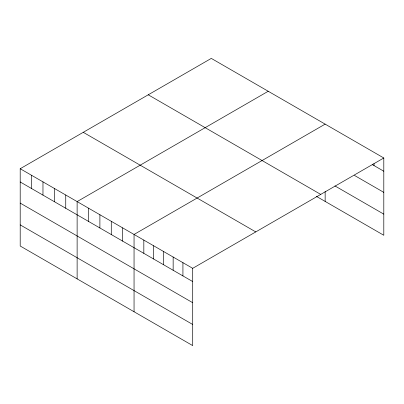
<?xml version="1.0" encoding="UTF-8"?>
<svg xmlns="http://www.w3.org/2000/svg" width="404" height="404" viewBox="0 0 404 404"><rect width="100%" height="100%" fill="white"/><g stroke="black" fill="none" stroke-linecap="round" stroke-linejoin="round"><path stroke-width="0.61" d="M20.2 168.726L192.703 268.322L192.703 345.602L20.2 246.011L20.2 168.726L211.297 58.398L383.8 157.989L383.8 235.274L316.473 196.405M268.221 91.264L77.124 201.591L77.124 278.876M325.149 124.129L134.052 234.456L134.052 311.742M192.703 268.322L383.8 157.989M372.397 164.645L383.8 171.23M354.475 175.432L383.8 192.365M334.926 185.921L383.8 214.14M148.233 94.804L320.736 194.4M83.264 132.315L255.767 231.911M20.2 181.967L192.703 281.558M20.2 203.101L192.703 302.692M20.2 224.877L192.703 324.468M374.023 163.696L374.023 165.584M325.149 191.466L325.149 201.414M182.926 262.676L182.926 275.917M173.154 257.03L173.154 270.271M163.378 251.389L163.378 264.625M153.601 245.743L153.601 258.984M143.829 240.102L143.829 253.338M122.665 227.886L122.665 241.122M111.282 221.311L111.282 234.552M99.894 214.736L99.894 227.977M88.511 208.166L88.511 221.402M65.741 195.021L65.741 208.257M54.353 188.446L54.353 201.682M42.97 181.871L42.97 195.112M31.583 175.301L31.583 188.537"/></g></svg>
